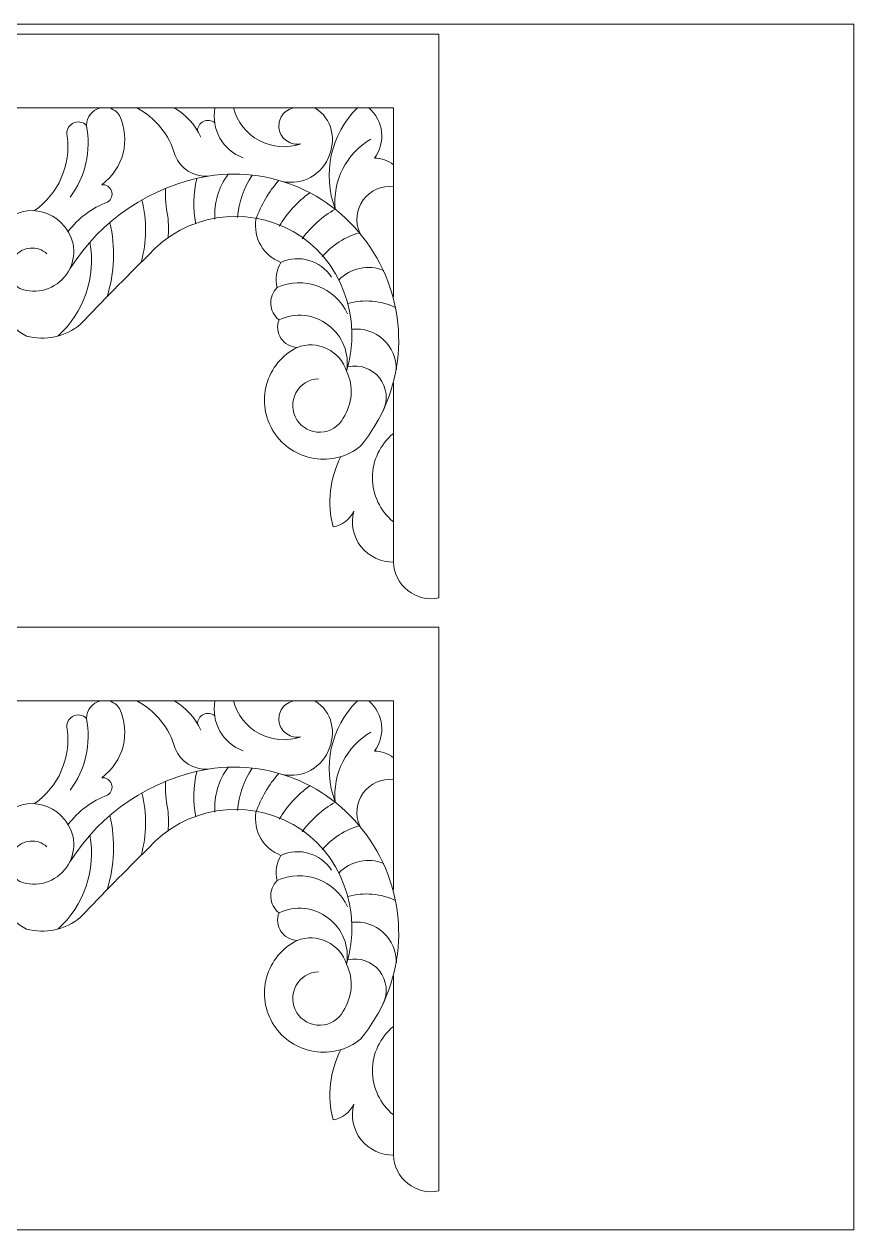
# Model space of a CAD drawing. Header units: millimetres. Extents: x 4866 to 5111, y 1247 to 1502.
# Drawn here: x 5026.6 to 5110.6, y 1379.7 to 1501.7 of the extents above; entities that cross this region are included whole.
import ezdxf

# ---------------------------------------------------------------- set-up
doc = ezdxf.new("R2010")
doc.units = ezdxf.units.MM
doc.header["$MEASUREMENT"] = 0
doc.layers.add('SITARA ALL', color=18, linetype='Continuous', true_color=0x000000)

msp = doc.modelspace()

# ---------------------------------------------------------------- linework, layer by layer
at = {"layer": 'SITARA ALL', "lineweight": 9}
for points, knots in [([(4866.58, 1501.74), (4866.58, 1501.74), (5110.58, 1501.74), (5110.58, 1501.74), (5110.58, 1501.74), (5110.58, 1379.74), (5110.58, 1379.74), (5110.58, 1379.74), (4866.58, 1379.74), (4866.58, 1379.74), (4866.58, 1379.74), (4866.58, 1501.74), (4866.58, 1501.74)], [0, 0, 0, 0, 0.25, 0.25, 0.25, 0.5, 0.5, 0.5, 0.75, 0.75, 0.75, 1, 1, 1, 1]), ([(4873.18, 1465.46), (4873.18, 1465.46), (4873.18, 1447.31), (4873.18, 1447.31), (4873.14, 1446.18), (4872.61, 1445.13), (4871.72, 1444.43), (4870.84, 1443.74), (4869.69, 1443.47), (4868.58, 1443.69), (4868.58, 1443.69), (4868.58, 1500.74), (4868.58, 1500.74), (4868.58, 1500.74), (4968.58, 1500.74), (4968.58, 1500.74), (4968.58, 1500.74), (5068.58, 1500.74), (5068.58, 1500.74), (5068.58, 1500.74), (5068.58, 1443.69), (5068.58, 1443.69), (5067.47, 1443.46), (5066.33, 1443.73), (5065.44, 1444.43), (5064.56, 1445.13), (5064.02, 1446.18), (5063.98, 1447.31), (5063.98, 1447.31), (5063.98, 1465.46), (5063.98, 1465.46)], [0, 0, 0, 0, 0.090909, 0.090909, 0.090909, 0.181818, 0.181818, 0.181818, 0.272727, 0.272727, 0.272727, 0.363636, 0.363636, 0.363636, 0.454545, 0.454545, 0.454545, 0.545455, 0.545455, 0.545455, 0.636364, 0.636364, 0.636364, 0.727273, 0.727273, 0.727273, 0.818182, 0.818182, 0.818182, 1, 1, 1, 1]), ([(5063.98, 1474.14), (5063.98, 1474.14), (5063.98, 1493.27), (5063.98, 1493.27), (5063.98, 1493.27), (4968.58, 1493.27), (4968.58, 1493.27), (4968.58, 1493.27), (4873.18, 1493.27), (4873.18, 1493.27), (4873.18, 1493.27), (4873.18, 1474.14), (4873.18, 1474.14)], [0, 0, 0, 0, 0.2, 0.2, 0.2, 0.4, 0.4, 0.4, 0.6, 0.6, 0.6, 1, 1, 1, 1]), ([(5031.05, 1480.75), (5032.08, 1482.1), (5033.47, 1483.14), (5035.06, 1483.74), (5035.44, 1483.97), (5035.6, 1484.44), (5035.45, 1484.86), (5035.3, 1485.28), (5034.9, 1485.54), (5034.46, 1485.49), (5036.66, 1487.1), (5037.42, 1490.03), (5036.26, 1492.5), (5036, 1492.89), (5035.61, 1493.17), (5035.15, 1493.27)], [0, 0, 0, 0, 0.166667, 0.166667, 0.166667, 0.333333, 0.333333, 0.333333, 0.5, 0.5, 0.5, 0.666667, 0.666667, 0.666667, 1, 1, 1, 1]), ([(5038.01, 1493.27), (5039.91, 1492.27), (5041.31, 1490.53), (5041.89, 1488.46), (5042.43, 1487.11), (5043.79, 1486.26), (5045.24, 1486.37), (5039.46, 1485.36), (5034.38, 1481.96), (5031.25, 1476.99)], [0, 0, 0, 0, 0.25, 0.25, 0.25, 0.5, 0.5, 0.5, 1, 1, 1, 1]), ([(5045.89, 1491.78), (5045.57, 1492.03), (5045.12, 1492.08), (5044.75, 1491.89), (5044.38, 1491.71), (5044.14, 1491.33), (5044.15, 1490.92)], [0, 0, 0, 0, 0.333333, 0.333333, 0.333333, 1, 1, 1, 1]), ([(5053.94, 1493.27), (5053.45, 1493.19), (5053.01, 1492.91), (5052.72, 1492.51), (5052.44, 1492.1), (5052.33, 1491.6), (5052.42, 1491.11), (5052.51, 1490.62), (5052.79, 1490.19), (5053.2, 1489.92), (5053.61, 1489.64), (5054.12, 1489.54), (5054.6, 1489.63), (5053.22, 1489.15), (5051.69, 1489.27), (5050.4, 1489.96), (5049.11, 1490.65), (5048.16, 1491.85), (5047.78, 1493.27)], [0, 0, 0, 0, 0.142857, 0.142857, 0.142857, 0.285714, 0.285714, 0.285714, 0.428571, 0.428571, 0.428571, 0.571429, 0.571429, 0.571429, 0.714286, 0.714286, 0.714286, 1, 1, 1, 1]), ([(5057.72, 1476.15), (5056.6, 1477.84), (5054.44, 1478.47), (5052.6, 1477.64), (5050.83, 1478.3), (5049.77, 1480.12), (5050.07, 1481.99), (5050.57, 1483.44), (5051.35, 1484.78), (5052.39, 1485.92), (5054.38, 1485.31), (5056.52, 1486.27), (5057.38, 1488.17), (5058.25, 1490.06), (5057.8, 1492.16), (5056.04, 1493.27)], [0, 0, 0, 0, 0.166667, 0.166667, 0.166667, 0.333333, 0.333333, 0.333333, 0.5, 0.5, 0.5, 0.666667, 0.666667, 0.666667, 1, 1, 1, 1]), ([(5060.34, 1493.27), (5057.63, 1490.6), (5056.75, 1486.58), (5058.1, 1483.02), (5057.79, 1485.89), (5059.21, 1488.67), (5061.71, 1490.11)], [0, 0, 0, 0, 0.333333, 0.333333, 0.333333, 1, 1, 1, 1]), ([(5063.98, 1487.5), (5063.45, 1487.96), (5062.75, 1488.2), (5062.05, 1488.17), (5063.24, 1489.75), (5063, 1491.98), (5061.5, 1493.27)], [0, 0, 0, 0, 0.333333, 0.333333, 0.333333, 1, 1, 1, 1]), ([(5027.66, 1482.87), (5030.08, 1484.58), (5031.36, 1487.48), (5030.97, 1490.42), (5030.84, 1490.92), (5031.07, 1491.45), (5031.52, 1491.7), (5031.97, 1491.96), (5032.55, 1491.87), (5032.92, 1491.5), (5033.42, 1488.95), (5032.82, 1486.31), (5031.26, 1484.23)], [0, 0, 0, 0, 0.2, 0.2, 0.2, 0.4, 0.4, 0.4, 0.6, 0.6, 0.6, 1, 1, 1, 1]), ([(5054.25, 1469.04), (5052.73, 1468.29), (5051.6, 1466.92), (5051.15, 1465.28), (5050.69, 1463.64), (5050.96, 1461.9), (5051.87, 1460.47), (5052.79, 1459.04), (5054.28, 1458.07), (5055.96, 1457.8), (5057.63, 1457.53), (5059.34, 1457.98), (5060.66, 1459.05), (5065.11, 1464.44), (5065.77, 1472.01), (5062.31, 1478.08), (5058.85, 1484.15), (5052.14, 1487.46), (5045.24, 1486.37)], [0, 0, 0, 0, 0.142857, 0.142857, 0.142857, 0.285714, 0.285714, 0.285714, 0.428571, 0.428571, 0.428571, 0.571429, 0.571429, 0.571429, 0.714286, 0.714286, 0.714286, 1, 1, 1, 1]), ([(5040.93, 1485.13), (5040.89, 1484.17), (5040.96, 1483.21), (5041.14, 1482.27), (5041.24, 1481.54), (5041.25, 1480.81), (5041.17, 1480.09)], [0, 0, 0, 0, 0.333333, 0.333333, 0.333333, 1, 1, 1, 1]), ([(5063.98, 1485.29), (5062.79, 1485.43), (5061.63, 1484.92), (5060.92, 1483.95), (5060.22, 1482.99), (5060.08, 1481.73), (5060.57, 1480.64), (5059.09, 1480.23), (5057.77, 1479.39), (5056.78, 1478.23)], [0, 0, 0, 0, 0.25, 0.25, 0.25, 0.5, 0.5, 0.5, 1, 1, 1, 1]), ([(5023.7, 1480.41), (5021.79, 1476.71), (5023.18, 1472.17), (5026.84, 1470.18), (5028.75, 1469.67), (5030.79, 1470.11), (5032.32, 1471.37), (5034.56, 1473.73), (5036.83, 1476.05), (5039.15, 1478.34), (5042.86, 1482.49), (5048.98, 1483.5), (5053.83, 1480.76), (5058.69, 1478.02), (5060.88, 1471.95), (5059.24, 1466.62), (5059.55, 1468.4), (5058.83, 1470.21), (5057.39, 1471.3), (5055.95, 1472.39), (5054.04, 1472.6), (5052.41, 1471.82)], [0, 0, 0, 0, 0.125, 0.125, 0.125, 0.25, 0.25, 0.25, 0.375, 0.375, 0.375, 0.5, 0.5, 0.5, 0.625, 0.625, 0.625, 0.75, 0.75, 0.75, 1, 1, 1, 1]), ([(5028.92, 1478.51), (5028.46, 1478.93), (5027.85, 1479.14), (5027.23, 1479.08), (5026.61, 1479.03), (5026.04, 1478.73), (5025.65, 1478.24), (5025.27, 1477.75), (5025.1, 1477.12), (5025.2, 1476.5), (5025.3, 1475.89), (5025.64, 1475.34), (5026.16, 1474.99), (5027.87, 1474.32), (5029.82, 1474.91), (5030.88, 1476.41), (5031.94, 1477.91), (5031.89, 1479.88), (5030.68, 1481.27), (5029.8, 1482.42), (5028.37, 1483.02), (5026.93, 1482.84), (5025.49, 1482.66), (5024.26, 1481.74), (5023.69, 1480.4)], [0, 0, 0, 0, 0.111111, 0.111111, 0.111111, 0.222222, 0.222222, 0.222222, 0.333333, 0.333333, 0.333333, 0.444444, 0.444444, 0.444444, 0.555556, 0.555556, 0.555556, 0.666667, 0.666667, 0.666667, 0.777778, 0.777778, 0.777778, 1, 1, 1, 1]), ([(5059.34, 1472.43), (5058.1, 1475.13), (5054.91, 1476.32), (5052.2, 1475.08), (5051.99, 1475.95), (5052.13, 1476.87), (5052.6, 1477.64)], [0, 0, 0, 0, 0.333333, 0.333333, 0.333333, 1, 1, 1, 1]), ([(5056.41, 1465.87), (5055.44, 1465.84), (5054.56, 1465.29), (5054.11, 1464.43), (5053.65, 1463.57), (5053.68, 1462.54), (5054.2, 1461.72), (5054.72, 1460.9), (5055.63, 1460.41), (5056.6, 1460.45), (5057.58, 1460.48), (5058.45, 1461.02), (5058.9, 1461.88), (5059.83, 1463.3), (5059.96, 1465.09), (5059.24, 1466.62), (5058.92, 1467.62), (5058.2, 1468.44), (5057.26, 1468.9), (5056.32, 1469.36), (5055.23, 1469.41), (5054.25, 1469.04), (5053.58, 1469.06), (5052.97, 1469.39), (5052.6, 1469.95), (5052.24, 1470.5), (5052.16, 1471.2), (5052.41, 1471.82), (5051.91, 1472.2), (5051.61, 1472.78), (5051.57, 1473.4), (5051.53, 1474.02), (5051.76, 1474.63), (5052.2, 1475.08)], [0, 0, 0, 0, 0.083333, 0.083333, 0.083333, 0.166667, 0.166667, 0.166667, 0.25, 0.25, 0.25, 0.333333, 0.333333, 0.333333, 0.416667, 0.416667, 0.416667, 0.5, 0.5, 0.5, 0.583333, 0.583333, 0.583333, 0.666667, 0.666667, 0.666667, 0.75, 0.75, 0.75, 0.833333, 0.833333, 0.833333, 1, 1, 1, 1]), ([(5064.28, 1466.76), (5064.29, 1467.92), (5063.82, 1469.04), (5062.96, 1469.82), (5062.1, 1470.61), (5060.96, 1470.99), (5059.8, 1470.87)], [0, 0, 0, 0, 0.333333, 0.333333, 0.333333, 1, 1, 1, 1]), ([(5062.92, 1462.58), (5063.47, 1463.68), (5063.33, 1465), (5062.56, 1465.95), (5061.8, 1466.91), (5060.57, 1467.35), (5059.38, 1467.06)], [0, 0, 0, 0, 0.333333, 0.333333, 0.333333, 1, 1, 1, 1]), ([(5063.98, 1460.33), (5062.64, 1459.23), (5061.86, 1457.59), (5061.86, 1455.86), (5061.86, 1454.12), (5062.63, 1452.49), (5063.98, 1451.39)], [0, 0, 0, 0, 0.333333, 0.333333, 0.333333, 1, 1, 1, 1]), ([(5058.67, 1457.99), (5057.53, 1455.8), (5057.25, 1453.26), (5057.89, 1450.87), (5058.8, 1451.03), (5059.57, 1451.62), (5059.97, 1452.46), (5059.64, 1451.22), (5059.91, 1449.89), (5060.7, 1448.88), (5061.49, 1447.87), (5062.7, 1447.29), (5063.98, 1447.31)], [0, 0, 0, 0, 0.2, 0.2, 0.2, 0.4, 0.4, 0.4, 0.6, 0.6, 0.6, 1, 1, 1, 1]), ([(4873.18, 1405.46), (4873.18, 1405.46), (4873.18, 1387.31), (4873.18, 1387.31), (4873.14, 1386.18), (4872.61, 1385.13), (4871.72, 1384.43), (4870.84, 1383.74), (4869.69, 1383.47), (4868.58, 1383.69), (4868.58, 1383.69), (4868.58, 1440.74), (4868.58, 1440.74), (4868.58, 1440.74), (4968.58, 1440.74), (4968.58, 1440.74), (4968.58, 1440.74), (5068.58, 1440.74), (5068.58, 1440.74), (5068.58, 1440.74), (5068.58, 1383.69), (5068.58, 1383.69), (5067.47, 1383.46), (5066.33, 1383.73), (5065.44, 1384.43), (5064.56, 1385.13), (5064.02, 1386.18), (5063.98, 1387.31), (5063.98, 1387.31), (5063.98, 1405.46), (5063.98, 1405.46)], [0, 0, 0, 0, 0.090909, 0.090909, 0.090909, 0.181818, 0.181818, 0.181818, 0.272727, 0.272727, 0.272727, 0.363636, 0.363636, 0.363636, 0.454545, 0.454545, 0.454545, 0.545455, 0.545455, 0.545455, 0.636364, 0.636364, 0.636364, 0.727273, 0.727273, 0.727273, 0.818182, 0.818182, 0.818182, 1, 1, 1, 1]), ([(5063.98, 1414.14), (5063.98, 1414.14), (5063.98, 1433.27), (5063.98, 1433.27), (5063.98, 1433.27), (4968.58, 1433.27), (4968.58, 1433.27), (4968.58, 1433.27), (4873.18, 1433.27), (4873.18, 1433.27), (4873.18, 1433.27), (4873.18, 1414.14), (4873.18, 1414.14)], [0, 0, 0, 0, 0.2, 0.2, 0.2, 0.4, 0.4, 0.4, 0.6, 0.6, 0.6, 1, 1, 1, 1]), ([(5031.05, 1420.75), (5032.08, 1422.1), (5033.47, 1423.14), (5035.06, 1423.74), (5035.44, 1423.97), (5035.6, 1424.44), (5035.45, 1424.86), (5035.3, 1425.28), (5034.9, 1425.54), (5034.46, 1425.49), (5036.66, 1427.1), (5037.42, 1430.03), (5036.26, 1432.5), (5036, 1432.89), (5035.61, 1433.17), (5035.15, 1433.27)], [0, 0, 0, 0, 0.166667, 0.166667, 0.166667, 0.333333, 0.333333, 0.333333, 0.5, 0.5, 0.5, 0.666667, 0.666667, 0.666667, 1, 1, 1, 1]), ([(5038.01, 1433.27), (5039.91, 1432.27), (5041.31, 1430.53), (5041.89, 1428.46), (5042.43, 1427.11), (5043.79, 1426.26), (5045.24, 1426.37), (5039.46, 1425.36), (5034.38, 1421.96), (5031.25, 1416.99)], [0, 0, 0, 0, 0.25, 0.25, 0.25, 0.5, 0.5, 0.5, 1, 1, 1, 1]), ([(5053.94, 1433.27), (5053.45, 1433.19), (5053.01, 1432.91), (5052.72, 1432.51), (5052.44, 1432.1), (5052.33, 1431.6), (5052.42, 1431.11), (5052.51, 1430.62), (5052.79, 1430.19), (5053.2, 1429.92), (5053.61, 1429.64), (5054.12, 1429.54), (5054.6, 1429.63), (5053.22, 1429.15), (5051.7, 1429.27), (5050.4, 1429.96), (5049.11, 1430.65), (5048.16, 1431.85), (5047.78, 1433.27)], [0, 0, 0, 0, 0.142857, 0.142857, 0.142857, 0.285714, 0.285714, 0.285714, 0.428571, 0.428571, 0.428571, 0.571429, 0.571429, 0.571429, 0.714286, 0.714286, 0.714286, 1, 1, 1, 1]), ([(5057.72, 1416.15), (5056.6, 1417.84), (5054.44, 1418.47), (5052.6, 1417.64), (5050.83, 1418.3), (5049.77, 1420.12), (5050.07, 1421.99), (5050.57, 1423.44), (5051.35, 1424.78), (5052.39, 1425.92), (5054.38, 1425.31), (5056.52, 1426.27), (5057.38, 1428.17), (5058.25, 1430.06), (5057.8, 1432.16), (5056.04, 1433.27)], [0, 0, 0, 0, 0.166667, 0.166667, 0.166667, 0.333333, 0.333333, 0.333333, 0.5, 0.5, 0.5, 0.666667, 0.666667, 0.666667, 1, 1, 1, 1]), ([(5060.34, 1433.27), (5057.63, 1430.6), (5056.75, 1426.58), (5058.1, 1423.02), (5057.79, 1425.89), (5059.21, 1428.67), (5061.71, 1430.11)], [0, 0, 0, 0, 0.333333, 0.333333, 0.333333, 1, 1, 1, 1]), ([(5063.98, 1427.5), (5063.45, 1427.96), (5062.75, 1428.2), (5062.05, 1428.17), (5063.24, 1429.75), (5063, 1431.98), (5061.5, 1433.27)], [0, 0, 0, 0, 0.333333, 0.333333, 0.333333, 1, 1, 1, 1]), ([(5027.66, 1422.87), (5030.08, 1424.58), (5031.36, 1427.48), (5030.97, 1430.42), (5030.84, 1430.92), (5031.07, 1431.45), (5031.52, 1431.7), (5031.97, 1431.96), (5032.55, 1431.87), (5032.92, 1431.5), (5033.42, 1428.95), (5032.82, 1426.31), (5031.26, 1424.23)], [0, 0, 0, 0, 0.2, 0.2, 0.2, 0.4, 0.4, 0.4, 0.6, 0.6, 0.6, 1, 1, 1, 1]), ([(5045.89, 1431.78), (5045.57, 1432.03), (5045.12, 1432.08), (5044.75, 1431.89), (5044.38, 1431.71), (5044.14, 1431.33), (5044.15, 1430.92)], [0, 0, 0, 0, 0.333333, 0.333333, 0.333333, 1, 1, 1, 1]), ([(5054.25, 1409.04), (5052.73, 1408.29), (5051.6, 1406.92), (5051.15, 1405.28), (5050.69, 1403.64), (5050.96, 1401.9), (5051.87, 1400.47), (5052.79, 1399.04), (5054.28, 1398.07), (5055.96, 1397.8), (5057.63, 1397.53), (5059.34, 1397.98), (5060.66, 1399.05), (5065.11, 1404.44), (5065.77, 1412.01), (5062.31, 1418.08), (5058.85, 1424.15), (5052.14, 1427.46), (5045.24, 1426.37)], [0, 0, 0, 0, 0.142857, 0.142857, 0.142857, 0.285714, 0.285714, 0.285714, 0.428571, 0.428571, 0.428571, 0.571429, 0.571429, 0.571429, 0.714286, 0.714286, 0.714286, 1, 1, 1, 1]), ([(5040.93, 1425.13), (5040.89, 1424.17), (5040.96, 1423.21), (5041.14, 1422.27), (5041.24, 1421.54), (5041.25, 1420.81), (5041.17, 1420.09)], [0, 0, 0, 0, 0.333333, 0.333333, 0.333333, 1, 1, 1, 1]), ([(5063.98, 1425.29), (5062.79, 1425.43), (5061.63, 1424.92), (5060.92, 1423.95), (5060.22, 1422.99), (5060.08, 1421.73), (5060.57, 1420.64), (5059.09, 1420.23), (5057.77, 1419.39), (5056.78, 1418.23)], [0, 0, 0, 0, 0.25, 0.25, 0.25, 0.5, 0.5, 0.5, 1, 1, 1, 1]), ([(5023.7, 1420.41), (5021.79, 1416.71), (5023.18, 1412.17), (5026.84, 1410.18), (5028.75, 1409.67), (5030.79, 1410.11), (5032.32, 1411.37), (5034.56, 1413.73), (5036.83, 1416.05), (5039.15, 1418.34), (5042.86, 1422.49), (5048.98, 1423.5), (5053.83, 1420.76), (5058.69, 1418.02), (5060.88, 1411.95), (5059.24, 1406.62), (5059.55, 1408.4), (5058.83, 1410.21), (5057.39, 1411.3), (5055.95, 1412.39), (5054.04, 1412.6), (5052.41, 1411.82)], [0, 0, 0, 0, 0.125, 0.125, 0.125, 0.25, 0.25, 0.25, 0.375, 0.375, 0.375, 0.5, 0.5, 0.5, 0.625, 0.625, 0.625, 0.75, 0.75, 0.75, 1, 1, 1, 1]), ([(5028.92, 1418.51), (5028.46, 1418.93), (5027.85, 1419.14), (5027.23, 1419.08), (5026.61, 1419.03), (5026.04, 1418.73), (5025.65, 1418.24), (5025.27, 1417.75), (5025.1, 1417.12), (5025.2, 1416.5), (5025.3, 1415.89), (5025.64, 1415.34), (5026.16, 1414.99), (5027.87, 1414.32), (5029.82, 1414.91), (5030.88, 1416.41), (5031.94, 1417.91), (5031.89, 1419.88), (5030.68, 1421.27), (5029.8, 1422.42), (5028.37, 1423.02), (5026.93, 1422.84), (5025.49, 1422.66), (5024.26, 1421.74), (5023.69, 1420.4)], [0, 0, 0, 0, 0.111111, 0.111111, 0.111111, 0.222222, 0.222222, 0.222222, 0.333333, 0.333333, 0.333333, 0.444444, 0.444444, 0.444444, 0.555556, 0.555556, 0.555556, 0.666667, 0.666667, 0.666667, 0.777778, 0.777778, 0.777778, 1, 1, 1, 1]), ([(5059.34, 1412.43), (5058.1, 1415.13), (5054.91, 1416.32), (5052.2, 1415.08), (5051.99, 1415.95), (5052.13, 1416.87), (5052.6, 1417.64)], [0, 0, 0, 0, 0.333333, 0.333333, 0.333333, 1, 1, 1, 1]), ([(5056.41, 1405.87), (5055.44, 1405.84), (5054.56, 1405.29), (5054.11, 1404.43), (5053.65, 1403.57), (5053.68, 1402.54), (5054.2, 1401.72), (5054.72, 1400.9), (5055.63, 1400.41), (5056.6, 1400.45), (5057.58, 1400.48), (5058.45, 1401.02), (5058.9, 1401.88), (5059.83, 1403.3), (5059.96, 1405.09), (5059.24, 1406.62), (5058.92, 1407.62), (5058.2, 1408.44), (5057.26, 1408.9), (5056.32, 1409.36), (5055.23, 1409.41), (5054.25, 1409.04), (5053.58, 1409.06), (5052.97, 1409.39), (5052.6, 1409.95), (5052.23, 1410.5), (5052.16, 1411.2), (5052.41, 1411.82), (5051.91, 1412.2), (5051.61, 1412.78), (5051.57, 1413.4), (5051.53, 1414.02), (5051.76, 1414.63), (5052.2, 1415.08)], [0, 0, 0, 0, 0.083333, 0.083333, 0.083333, 0.166667, 0.166667, 0.166667, 0.25, 0.25, 0.25, 0.333333, 0.333333, 0.333333, 0.416667, 0.416667, 0.416667, 0.5, 0.5, 0.5, 0.583333, 0.583333, 0.583333, 0.666667, 0.666667, 0.666667, 0.75, 0.75, 0.75, 0.833333, 0.833333, 0.833333, 1, 1, 1, 1]), ([(5064.28, 1406.76), (5064.29, 1407.92), (5063.82, 1409.04), (5062.96, 1409.82), (5062.1, 1410.61), (5060.96, 1410.99), (5059.8, 1410.87)], [0, 0, 0, 0, 0.333333, 0.333333, 0.333333, 1, 1, 1, 1]), ([(5062.92, 1402.58), (5063.47, 1403.68), (5063.33, 1405), (5062.56, 1405.95), (5061.8, 1406.91), (5060.57, 1407.35), (5059.38, 1407.06)], [0, 0, 0, 0, 0.333333, 0.333333, 0.333333, 1, 1, 1, 1]), ([(5063.98, 1400.33), (5062.64, 1399.23), (5061.86, 1397.59), (5061.86, 1395.86), (5061.86, 1394.12), (5062.63, 1392.49), (5063.98, 1391.39)], [0, 0, 0, 0, 0.333333, 0.333333, 0.333333, 1, 1, 1, 1]), ([(5058.67, 1397.99), (5057.53, 1395.8), (5057.25, 1393.26), (5057.89, 1390.87), (5058.8, 1391.03), (5059.57, 1391.62), (5059.97, 1392.46), (5059.64, 1391.22), (5059.91, 1389.89), (5060.7, 1388.88), (5061.49, 1387.87), (5062.7, 1387.29), (5063.98, 1387.31)], [0, 0, 0, 0, 0.2, 0.2, 0.2, 0.4, 0.4, 0.4, 0.6, 0.6, 0.6, 1, 1, 1, 1])]:
    msp.add_open_spline(points, degree=3, knots=knots, dxfattribs=at)
for points in [[(5034.33, 1493.27), (5033.51, 1493.08), (5032.92, 1492.35), (5032.92, 1491.5)], [(5044.5, 1490.32), (5043.92, 1491.56), (5042.97, 1492.59), (5041.78, 1493.27)], [(5045.92, 1493.27), (5045.52, 1491.11), (5046.72, 1488.98), (5048.77, 1488.21)], [(5044.09, 1486.13), (5043.71, 1484.62), (5043.68, 1483.05), (5043.99, 1481.52)], [(5047.26, 1486.55), (5046.28, 1485.25), (5045.8, 1483.64), (5045.91, 1482.02)], [(5049.69, 1486.45), (5048.82, 1485.19), (5048.31, 1483.71), (5048.21, 1482.18)], [(5038.44, 1477.63), (5039.02, 1479.7), (5039.06, 1481.88), (5038.53, 1483.96)], [(5055.52, 1484.67), (5054.26, 1483.78), (5053.21, 1482.62), (5052.43, 1481.29)], [(5058.1, 1483.02), (5056.78, 1482.27), (5055.64, 1481.25), (5054.74, 1480.03)], [(5035.01, 1474.17), (5035.77, 1476.6), (5035.86, 1479.19), (5035.29, 1481.68)], [(5030.02, 1470.18), (5032.68, 1472.57), (5033.9, 1476.16), (5033.26, 1479.67)], [(5063.01, 1476.82), (5061.43, 1477.45), (5059.62, 1477.06), (5058.44, 1475.84)], [(5064.23, 1473.05), (5062.72, 1473.78), (5061, 1473.93), (5059.38, 1473.48)], [(5034.33, 1433.27), (5033.51, 1433.08), (5032.92, 1432.35), (5032.92, 1431.5)], [(5044.5, 1430.32), (5043.92, 1431.56), (5042.97, 1432.59), (5041.78, 1433.27)], [(5045.92, 1433.27), (5045.52, 1431.11), (5046.72, 1428.98), (5048.77, 1428.21)], [(5047.26, 1426.55), (5046.28, 1425.25), (5045.8, 1423.64), (5045.91, 1422.02)], [(5049.69, 1426.45), (5048.82, 1425.19), (5048.31, 1423.71), (5048.21, 1422.18)], [(5044.09, 1426.13), (5043.71, 1424.62), (5043.68, 1423.05), (5043.99, 1421.52)], [(5038.44, 1417.63), (5039.02, 1419.7), (5039.06, 1421.88), (5038.53, 1423.96)], [(5055.52, 1424.67), (5054.26, 1423.78), (5053.21, 1422.62), (5052.43, 1421.29)], [(5058.1, 1423.02), (5056.78, 1422.27), (5055.64, 1421.25), (5054.74, 1420.03)], [(5035.01, 1414.17), (5035.77, 1416.6), (5035.86, 1419.19), (5035.29, 1421.68)], [(5030.02, 1410.18), (5032.68, 1412.57), (5033.9, 1416.16), (5033.26, 1419.67)], [(5063.01, 1416.82), (5061.43, 1417.45), (5059.62, 1417.06), (5058.44, 1415.84)], [(5064.23, 1413.05), (5062.72, 1413.78), (5061, 1413.93), (5059.38, 1413.48)]]:
    msp.add_open_spline(points, degree=3, dxfattribs=at)

doc.saveas('drawing.dxf')
